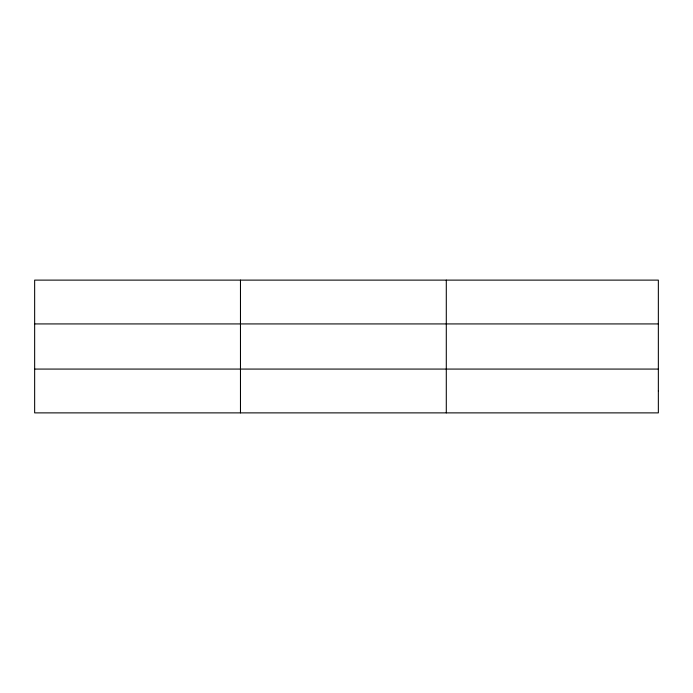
<?xml version="1.0" encoding="UTF-8"?>
<svg xmlns="http://www.w3.org/2000/svg" width="693" height="693" viewBox="0 0 693 693"><rect width="100%" height="100%" fill="white"/><g stroke="black" fill="none" stroke-linecap="round" stroke-linejoin="round"><path stroke-width="1.04" d="M240.471 280.119L240.471 412.881M446.292 280.119L446.292 412.881M34.65 323.926L658.35 323.926M34.65 369.074L658.35 369.074M658.35 390.973L658.35 412.881L34.65 412.881L34.65 280.119L658.35 280.119L658.35 390.973"/></g></svg>
